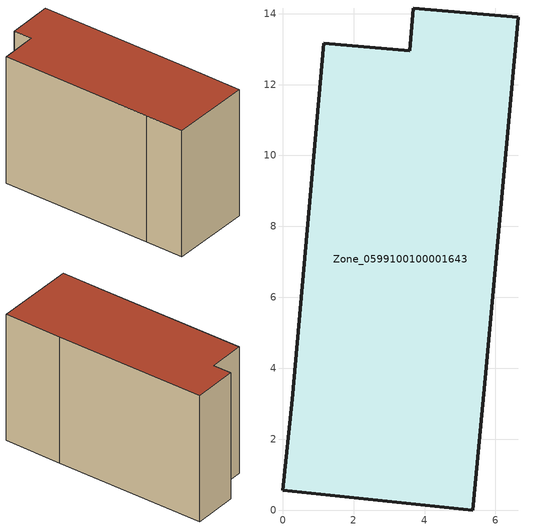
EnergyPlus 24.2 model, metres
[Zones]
Zone_0599100100001643
 floor ground (C_G): 0,0.55 0.27,3.12 1.16,13.16 3.58,12.96 3.68,14.16 6.64,13.9 5.73,3.87 5.35,0 z0
 wall outside (C_F): 5.35,0 5.73,3.87 6.64,13.9 3.68,14.16 3.58,12.96 1.16,13.16 0.27,3.12 0,0.55 5.35,0 z0:8.72
 roof outside (C_R): 0.27,3.12 0,0.55 5.35,0 5.73,3.87 6.64,13.9 3.68,14.16 3.58,12.96 1.16,13.16 z8.72
[BUILDING]
Pand.0599100100001643: North Axis=0; Terrain=City; Loads Convergence Tolerance Value=0.04; Temperature Convergence Tolerance Value=0.4; Solar Distribution=FullExterior; Maximum Number of Warmup Days=25; Minimum Number of Warmup Days=1
[Site:Location]
Rotterdam.The.Hague.AP_ZH_NLD Design_Conditions: Latitude=51.96; Longitude=4.45; Time Zone=1; Elevation=-4.5
[SITE:GROUNDTEMPERATURE:BUILDINGSURFACE]
18, 18, 18, 18, 18, 18, 18, 18, 18, 18, 18, 18
[MATERIAL] Thermal Absorptance=0.9; Solar Absorptance=0.7; Visible Absorptance=0.7
Name | Roughness | Thickness | Conductivity | Density | Specific Heat
G.TI.2006-2014 | MediumSmooth | 0.15 | 0.06 | 540 | 1210
F.TI.2006-2014 | Rough | 0.3 | 0.12 | 1920 | 840
R.TI.2006-2014 | MediumRough | 0.2 | 0.08 | 1500 | 1000
[CONSTRUCTION]
C_G: G.TI.2006-2014
C_F: F.TI.2006-2014
C_R: R.TI.2006-2014
[ZONE]
Zone_0599100100001643: Type=1; Multiplier=1; Ceiling Height=Autocalculate; Volume=Autocalculate; Floor Area=autocalculate; Part of Total Floor Area=Yes
[ZONEINFILTRATION:DESIGNFLOWRATE]
Infil_Zone_0599100100001643: Zone or ZoneList or Space or SpaceList=Zone_0599100100001643; Schedule=AlwaysOn; Design Flow Rate Calculation Method=Flow/Area; Flow Rate per Floor Area=0.0015; Constant Term Coefficient=1; Temperature Term Coefficient=0; Velocity Term Coefficient=0; Velocity Squared Term Coefficient=0
[HVACTEMPLATE:ZONE:IDEALLOADSAIRSYSTEM]
Zone_0599100100001643: Maximum Heating Supply Air Temperature=50; Minimum Cooling Supply Air Temperature=13; Maximum Heating Supply Air Humidity Ratio=0.0156; Minimum Cooling Supply Air Humidity Ratio=0.0077; Heating Limit=NoLimit; Cooling Limit=NoLimit; Dehumidification Control Type=ConstantSensibleHeatRatio; Cooling Sensible Heat Ratio=0.7; Dehumidification Setpoint=60; Humidification Control Type=None; Humidification Setpoint=30; Outdoor Air Method=None; Outdoor Air Flow Rate per Person=0.00944; Outdoor Air Flow Rate per Zone Floor Area=0; Outdoor Air Flow Rate per Zone=0; Demand Controlled Ventilation Type=None; Outdoor Air Economizer Type=NoEconomizer; Heat Recovery Type=None; Sensible Heat Recovery Effectiveness=0.7; Latent Heat Recovery Effectiveness=0.65
[ZONECONTROL:THERMOSTAT]
ThermostatControl_Zone_0599100100001643: Zone or ZoneList=Zone_0599100100001643; Control Type Schedule=DualSetpointControlType; Control 1=Thermostat_Zone_0599100100001643; Temperature Difference Between Cutout And Setpoint=0
[THERMOSTATSETPOINT:DUALSETPOINT]
Thermostat_Zone_0599100100001643: Heating Setpoint Temperature Schedule=HeatingSetpoint_Zone_0599100100001643; Cooling Setpoint Temperature Schedule=CoolingSetpoint_Zone_0599100100001643
[SCHEDULE:COMPACT]
HeatingSetpoint_Zone_0599100100001643: Through: 12/31, For: AllDays, Until: 24:00, 21
CoolingSetpoint_Zone_0599100100001643: Through: 12/31, For: AllDays, Until: 24:00, 24
DualSetpointControlType: Through: 12/31, For: AllDays, Until: 24:00, 4
AlwaysOn: Through: 12/31, For: AllDays, Until: 24:00, 1
